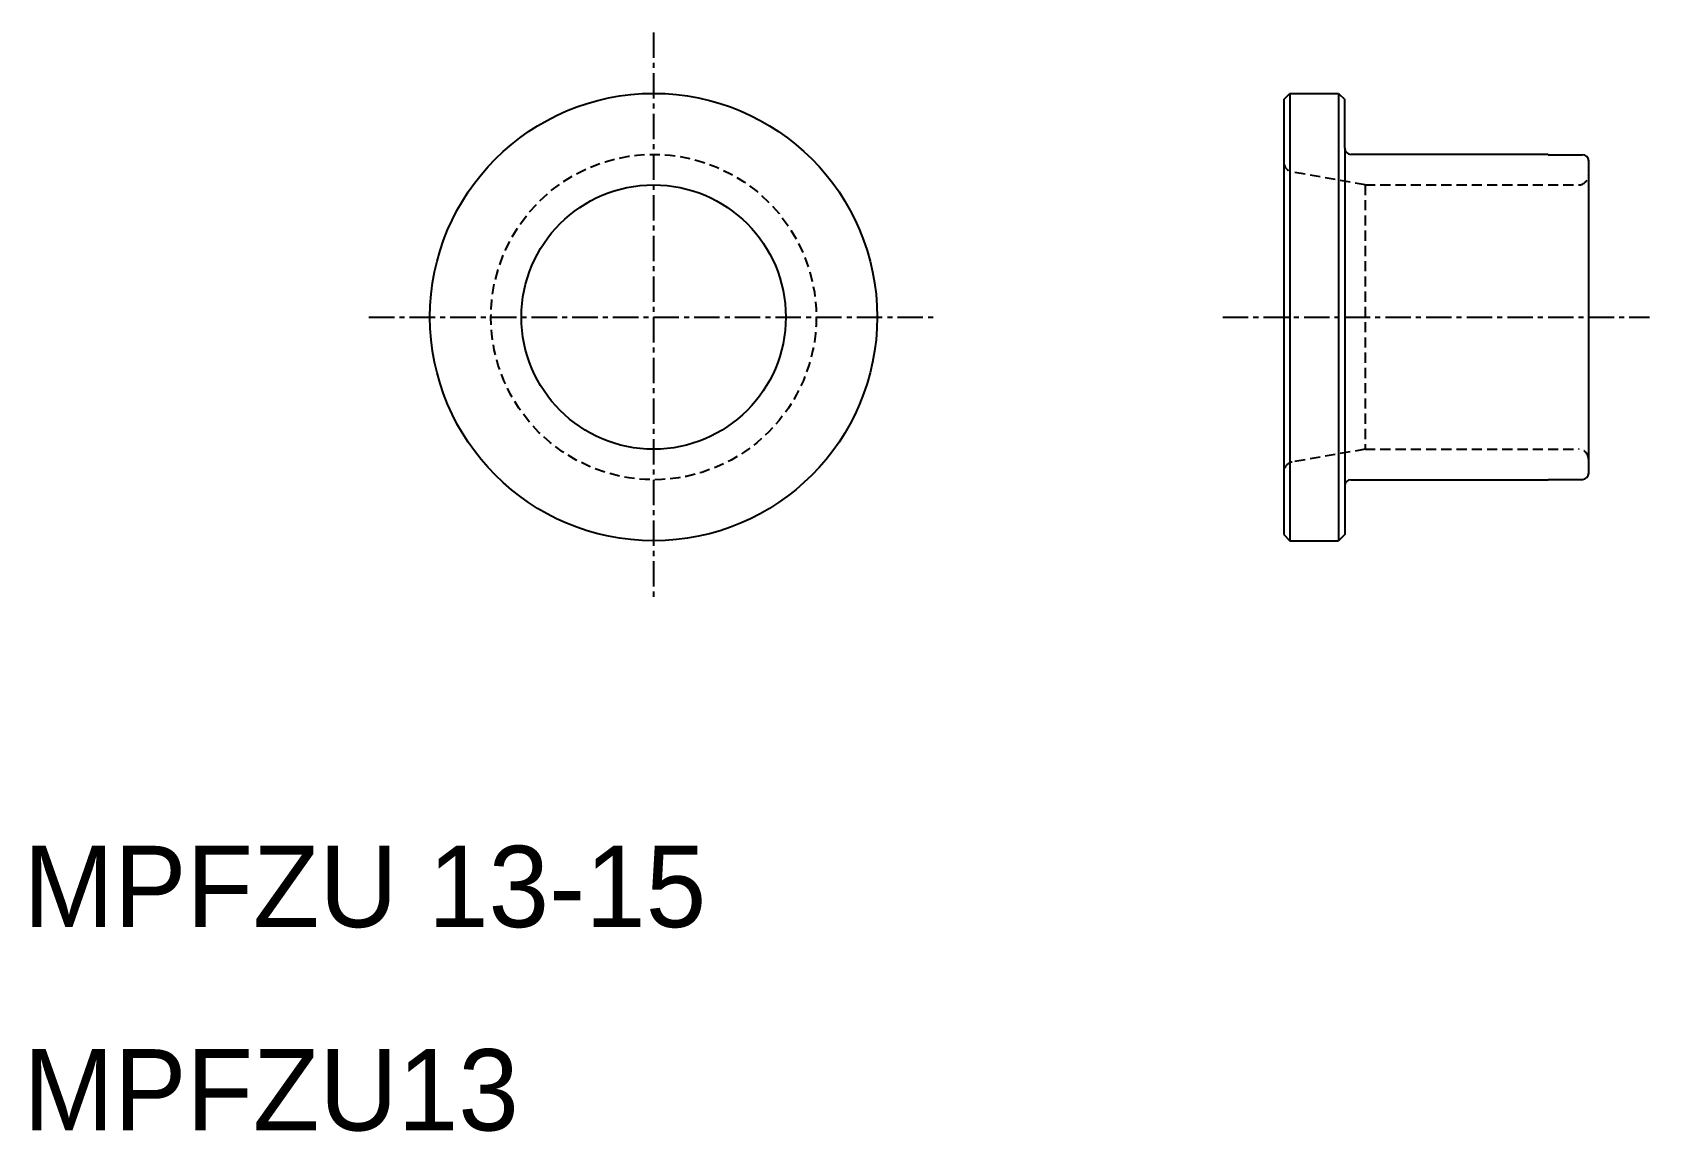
# Model space of a CAD drawing. Extents: x 10.4 to 90, y 9.9 to 64.
import ezdxf

# ---------------------------------------------------------------- set-up
doc = ezdxf.new("R2010")
doc.units = 0
doc.linetypes.add('CENTER', pattern=[2, 1.25, -0.25, 0.25, -0.25])
doc.linetypes.add('DASHED', pattern=[0.75, 0.5, -0.25])
doc.layers.get('0').update_dxf_attribs({"linetype": 'CONTINUOUS'})
doc.layers.add('CENTER', color=1, linetype='CENTER')

msp = doc.modelspace()

# ---------------------------------------------------------------- linework, layer by layer
at = {"color": 7, "linetype": 'CONTINUOUS'}
for p, q in [((72, 60.7), (72.3, 61)), ((72, 60.7), (72, 39.3)), ((72.3, 61), (72.3, 39)), ((72.3, 61), (74.7, 61)), ((74.7, 61), (75, 60.7)), ((74.7, 61), (74.7, 39)), ((75, 58.3), (75, 60.7)), ((75, 58.3), (75, 41.7)), ((85, 58), (75.3, 58)), ((85, 58), (85, 57.98)), ((85, 57.98), (86.7, 57.98)), ((87, 42.32), (87, 57.68)), ((75, 41.7), (75, 39.3)), ((75.3, 42), (85, 42)), ((85, 42), (85, 42.02)), ((85, 42.02), (86.7, 42.02)), ((72, 39.3), (72.3, 39)), ((72.3, 39), (74.7, 39)), ((75, 39.3), (74.7, 39))]:
    msp.add_line(p, q, dxfattribs=at)
at = {"color": 3, "linetype": 'DASHED'}
for p, q in [((76, 56.5), (72.413, 57.132)), ((76, 56.5), (86.5, 56.5)), ((76, 56.5), (76, 43.5)), ((76, 43.5), (72.413, 42.868)), ((76, 43.5), (86.5, 43.5))]:
    msp.add_line(p, q, dxfattribs=at)
at = {"color": 7, "linetype": 'CONTINUOUS'}
for radius in [11, 6.5]:
    msp.add_circle((41, 50), radius, dxfattribs=at)
at = {"color": 3, "linetype": 'DASHED'}
msp.add_circle((41, 50), 8, dxfattribs=at)
at = {"color": 7, "linetype": 'CONTINUOUS'}
for centre, start, end in [((75.3, 58.3), 180, 270), ((86.7, 57.68), 0, 90), ((86.7, 42.32), 270, 0), ((75.3, 41.7), 90, 180)]:
    msp.add_arc(centre, 0.3, start, end, dxfattribs=at)
at = {"color": 3, "linetype": 'DASHED'}
for centre, start, end in [((72.5, 57.625), 180, 260), ((86.5, 57), 270, 0), ((86.5, 43), 0, 90), ((72.5, 42.375), 100, 180)]:
    msp.add_arc(centre, 0.5, start, end, dxfattribs=at)
at = {"layer": 'CENTER', "color": 1, "linetype": 'CENTER'}
for p, q in [((41, 64), (41, 36)), ((27, 50), (55, 50)), ((69, 50), (90, 50))]:
    msp.add_line(p, q, dxfattribs=at)

# ---------------------------------------------------------------- texts
at = {"color": 7, "linetype": 'CONTINUOUS'}
for s, p in [('MPFZU 13-15', (10, 20)), ('MPFZU13', (10, 10))]:
    msp.add_text(s, height=4, dxfattribs=at).set_placement(p)

doc.saveas('drawing.dxf')
